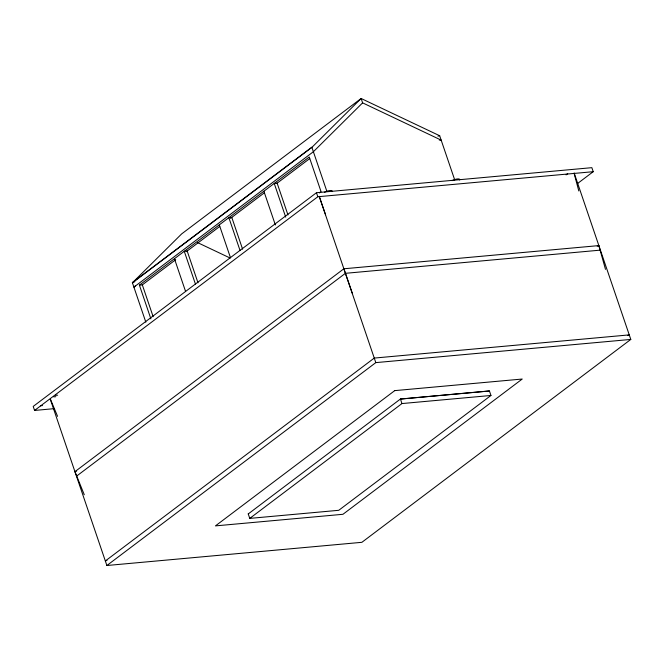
<?xml version="1.0" encoding="UTF-8"?>
<svg xmlns="http://www.w3.org/2000/svg" width="664" height="664" viewBox="0 0 664 664"><rect width="100%" height="100%" fill="white"/><g stroke="black" fill="none" stroke-linecap="round" stroke-linejoin="round"><path stroke-width="1" d="M439.676 135.746L361.125 98.496L311.897 147.367L132.418 282.773L181.654 233.902L361.125 98.496L362.61 102.862L313.383 151.732L133.904 287.138L135.34 285.877M145.831 322.173L132.36 282.598L311.839 147.192L326.954 191.589M150.886 318.861L139.407 285.138L309.258 157.003L321.061 191.68L319.409 192.933M139.407 285.138L142.32 284.873L175.719 259.682M186.318 251.681L219.767 226.449M230.466 218.373L264.355 192.809M276.697 183.496L309.723 158.58M577.539 183.53L593.226 171.694L591.856 167.668L316.462 192.718L33.2 406.426L34.569 410.443L54.166 408.659M34.569 410.443L317.832 196.743L593.226 171.694M84.27 494.738L74.941 471.664L343.861 268.779L598.853 245.597L605.493 269.36M76.484 476.204L345.404 273.319L600.397 250.129M566.077 174.864L567.728 173.611M50.273 399.213L106.887 565.504L375.807 362.619L630.8 339.428L574.194 173.138M248.245 513.928L400.425 399.022L489.418 390.93L490.962 395.47L338.756 510.301L249.764 518.393L248.22 513.853M249.764 518.393L401.969 403.563L490.962 395.47M630.8 339.428L361.88 542.314L106.887 565.504M437.966 136.178L439.618 135.572L454.732 179.969M132.36 282.598L134.842 281.694M597.202 246.195L598.853 245.597M74.941 471.664L76.592 471.066M627.604 335.494L629.256 334.888L374.255 358.079L105.344 560.964L106.995 560.358M55.602 395.346L57.66 395.163M53.734 396.881L55.801 396.69M40.421 405.762L42.479 405.579M400.45 399.097L489.443 391.005M439.286 140.062L441.162 140.112L362.61 102.862M197.366 242.501L230.167 258.055M50.406 399.164L57.577 416.361M325.584 214.746L319.201 196.312L375.807 362.619M343.861 268.779L352.26 293.131M400.425 399.022L401.969 403.563M316.462 192.718L317.832 196.743M287.968 214.953L277.145 183.156L274.232 183.422L285.711 217.145M263.882 191.232L275.361 224.947M242.601 249.183L231.777 217.385L228.856 217.651L240.011 250.411M219.294 224.872L230.449 257.624M198.005 282.822L187.182 251.033L184.268 251.299L195.423 284.051M174.433 258.719L185.588 291.471M142.32 284.873L153.143 316.67M574.053 173.163L578.817 190.975M452.043 180.641A5.104 1.444 -18.8 0 1 457.612 178.923A5.104 1.444 -18.8 0 1 459.505 179.969M324.547 192.236A5.104 1.444 -18.8 0 1 330.116 190.518A5.104 1.444 -18.8 0 1 332.008 191.564M394.731 390.631L215.451 525.888L342.948 514.293L522.228 379.036L394.731 390.631"/></g></svg>
